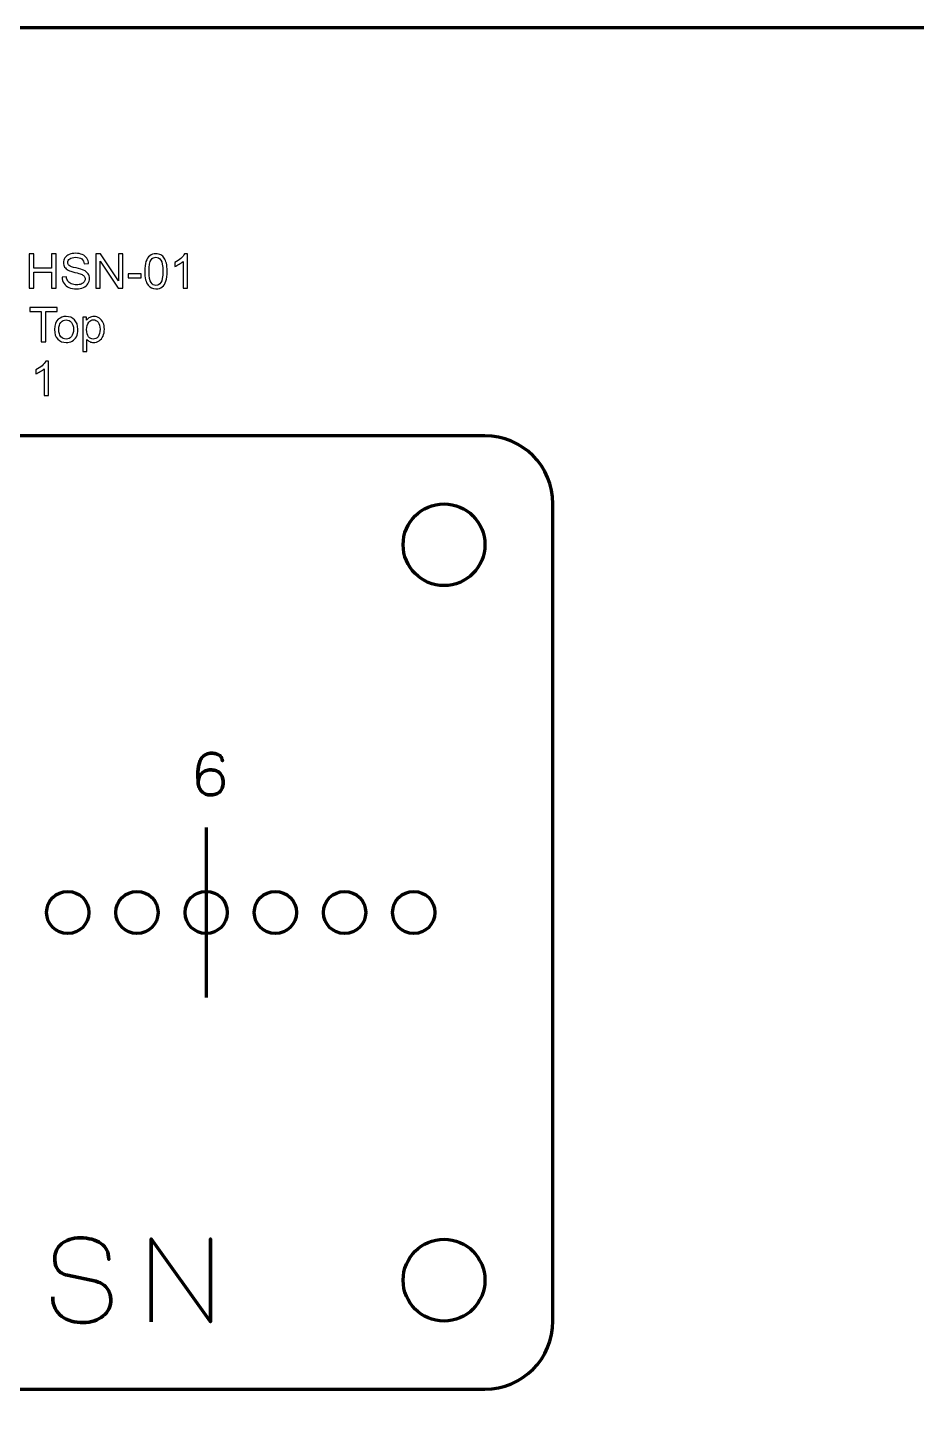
# Model space of a CAD drawing. Header units: centimetres. Extents: x -14.3 to 14.3, y -10 to 9.9.
# Drawn here: x -6.52 to 0, y -0.29 to 9.9 of the extents above; entities that cross this region are included whole.
import ezdxf

# ---------------------------------------------------------------- set-up
doc = ezdxf.new("R2010")
doc.units = ezdxf.units.CM
doc.header["$MEASUREMENT"] = 0
doc.layers.add('Layer 1', color=7, linetype='Continuous')

msp = doc.modelspace()

# ---------------------------------------------------------------- linework, layer by layer
at = {"layer": 'Layer 1', "color": 250, "lineweight": 70}
for centre, major_axis in [((-3.46667, 6.10415), (0, 0.3)), ((-6.2289, 3.40416), (0, 0.155)), ((-5.72091, 3.40416), (0, 0.155)), ((-5.21291, 3.40416), (0, 0.155)), ((-4.70491, 3.40416), (0, 0.155)), ((-4.19691, 3.40416), (0, 0.155)), ((-3.68891, 3.40416), (0, 0.155)), ((-3.46667, 0.70416), (0, 0.3))]:
    msp.add_ellipse(centre, major_axis=major_axis, ratio=1, dxfattribs=at)
for points in [[(-14.3, -9), (-14.3, -9), (-14.3, 8.9), (-14.3, 8.9), (-14.3, 8.9), (-14.3, 9.45219), (-13.85219, 9.9), (-13.3, 9.9), (-13.3, 9.9), (-13.3, 9.9), (13.3, 9.9), (13.3, 9.9), (13.3, 9.9), (13.85219, 9.9), (14.3, 9.45219), (14.3, 8.9), (14.3, 8.9), (14.3, 8.9), (14.3, -9), (14.3, -9), (14.3, -9), (14.3, -9.55219), (13.85219, -10), (13.3, -10), (13.3, -10), (13.3, -10), (-13.3, -10), (-13.3, -10), (-13.3, -10), (-13.85219, -10), (-14.3, -9.55219), (-14.3, -9)], [(-13.66664, 0.40417), (-13.66664, 0.40417), (-13.66664, 6.40416), (-13.66664, 6.40416), (-13.66664, 6.40416), (-13.66664, 6.68026), (-13.44274, 6.90416), (-13.16664, 6.90416), (-13.16664, 6.90416), (-13.16664, 6.90416), (-3.16666, 6.90416), (-3.16666, 6.90416), (-3.16666, 6.90416), (-2.89056, 6.90416), (-2.66666, 6.68026), (-2.66666, 6.40416), (-2.66666, 6.40416), (-2.66666, 6.40416), (-2.66666, 0.40417), (-2.66666, 0.40417), (-2.66666, 0.40417), (-2.66666, 0.12807), (-2.89056, -0.09583), (-3.16666, -0.09583), (-3.16666, -0.09583), (-3.16666, -0.09583), (-13.16664, -0.09583), (-13.16664, -0.09583), (-13.16664, -0.09583), (-13.44274, -0.09583), (-13.66664, 0.12807), (-13.66664, 0.40417)]]:
    msp.add_open_spline(points, degree=3, knots=[0, 0, 0, 0, 0.125, 0.125, 0.125, 0.125, 0.25, 0.25, 0.25, 0.25, 0.375, 0.375, 0.375, 0.375, 0.5, 0.5, 0.5, 0.5, 0.625, 0.625, 0.625, 0.625, 0.75, 0.75, 0.75, 0.75, 0.875, 0.875, 0.875, 0.875, 1, 1, 1, 1], dxfattribs=at)
at = {"layer": 'Layer 1', "color": 186}
for points, knots in [([(-6.51272, 7.98713), (-6.51272, 7.98713), (-6.51272, 8.23966), (-6.51272, 8.23966), (-6.51272, 8.23966), (-6.51272, 8.23966), (-6.47926, 8.23966), (-6.47926, 8.23966), (-6.47926, 8.23966), (-6.47926, 8.23966), (-6.47926, 8.13594), (-6.47926, 8.13594), (-6.47926, 8.13594), (-6.47926, 8.13594), (-6.34803, 8.13594), (-6.34803, 8.13594), (-6.34803, 8.13594), (-6.34803, 8.13594), (-6.34803, 8.23966), (-6.34803, 8.23966), (-6.34803, 8.23966), (-6.34803, 8.23966), (-6.31457, 8.23966), (-6.31457, 8.23966), (-6.31457, 8.23966), (-6.31457, 8.23966), (-6.31457, 7.98713), (-6.31457, 7.98713), (-6.31457, 7.98713), (-6.31457, 7.98713), (-6.34803, 7.98713), (-6.34803, 7.98713), (-6.34803, 7.98713), (-6.34803, 7.98713), (-6.34803, 8.10613), (-6.34803, 8.10613), (-6.34803, 8.10613), (-6.34803, 8.10613), (-6.47926, 8.10613), (-6.47926, 8.10613), (-6.47926, 8.10613), (-6.47926, 8.10613), (-6.47926, 7.98713), (-6.47926, 7.98713), (-6.47926, 7.98713), (-6.47926, 7.98713), (-6.51272, 7.98713), (-6.51272, 7.98713)], [0, 0, 0, 0, 0.08333333, 0.08333333, 0.08333333, 0.08333333, 0.16666667, 0.16666667, 0.16666667, 0.16666667, 0.25, 0.25, 0.25, 0.25, 0.33333333, 0.33333333, 0.33333333, 0.33333333, 0.41666667, 0.41666667, 0.41666667, 0.41666667, 0.5, 0.5, 0.5, 0.5, 0.58333333, 0.58333333, 0.58333333, 0.58333333, 0.66666667, 0.66666667, 0.66666667, 0.66666667, 0.75, 0.75, 0.75, 0.75, 0.83333333, 0.83333333, 0.83333333, 0.83333333, 0.91666667, 0.91666667, 0.91666667, 0.91666667, 1, 1, 1, 1]), ([(-6.27029, 8.06827), (-6.27029, 8.06827), (-6.23878, 8.07103), (-6.23878, 8.07103), (-6.23878, 8.07103), (-6.23731, 8.05839), (-6.23384, 8.04804), (-6.22837, 8.03993), (-6.22837, 8.03993), (-6.2229, 8.03182), (-6.21444, 8.02529), (-6.20297, 8.02029), (-6.20297, 8.02029), (-6.19151, 8.01529), (-6.17857, 8.01282), (-6.16423, 8.01282), (-6.16423, 8.01282), (-6.15147, 8.01282), (-6.14024, 8.01471), (-6.13048, 8.01847), (-6.13048, 8.01847), (-6.12072, 8.02229), (-6.11343, 8.02746), (-6.10866, 8.03405), (-6.10866, 8.03405), (-6.1039, 8.04069), (-6.10149, 8.04787), (-6.10149, 8.05569), (-6.10149, 8.05569), (-6.10149, 8.06362), (-6.10378, 8.0705), (-6.10843, 8.07644), (-6.10843, 8.07644), (-6.11301, 8.08238), (-6.1206, 8.08732), (-6.13112, 8.09132), (-6.13112, 8.09132), (-6.13794, 8.09396), (-6.15288, 8.09808), (-6.1761, 8.10366), (-6.1761, 8.10366), (-6.19927, 8.10925), (-6.21556, 8.11448), (-6.22485, 8.11942), (-6.22485, 8.11942), (-6.2369, 8.12571), (-6.24589, 8.13359), (-6.25183, 8.14294), (-6.25183, 8.14294), (-6.25771, 8.15229), (-6.26065, 8.16276), (-6.26065, 8.1744), (-6.26065, 8.1744), (-6.26065, 8.1871), (-6.25707, 8.19903), (-6.24983, 8.21009), (-6.24983, 8.21009), (-6.2426, 8.2212), (-6.23202, 8.22961), (-6.21814, 8.23537), (-6.21814, 8.23537), (-6.20421, 8.24107), (-6.1888, 8.24395), (-6.17181, 8.24395), (-6.17181, 8.24395), (-6.15305, 8.24395), (-6.13659, 8.24096), (-6.12224, 8.2349), (-6.12224, 8.2349), (-6.10796, 8.2289), (-6.09696, 8.22002), (-6.08926, 8.20832), (-6.08926, 8.20832), (-6.08162, 8.19662), (-6.07744, 8.18333), (-6.07685, 8.16852), (-6.07685, 8.16852), (-6.07685, 8.16852), (-6.1089, 8.16611), (-6.1089, 8.16611), (-6.1089, 8.16611), (-6.11066, 8.18204), (-6.11648, 8.19415), (-6.12642, 8.20227), (-6.12642, 8.20227), (-6.13636, 8.21044), (-6.151, 8.2145), (-6.1704, 8.2145), (-6.1704, 8.2145), (-6.19063, 8.2145), (-6.20532, 8.21079), (-6.21461, 8.20338), (-6.21461, 8.20338), (-6.22385, 8.19598), (-6.22849, 8.18704), (-6.22849, 8.17663), (-6.22849, 8.17663), (-6.22849, 8.16752), (-6.2252, 8.16005), (-6.21867, 8.15423), (-6.21867, 8.15423), (-6.2122, 8.14835), (-6.19545, 8.14235), (-6.16828, 8.13624), (-6.16828, 8.13624), (-6.14112, 8.13006), (-6.12248, 8.12471), (-6.11237, 8.12013), (-6.11237, 8.12013), (-6.09767, 8.11331), (-6.08679, 8.10472), (-6.07979, 8.09438), (-6.07979, 8.09438), (-6.0728, 8.08397), (-6.06933, 8.07197), (-6.06933, 8.05845), (-6.06933, 8.05845), (-6.06933, 8.04499), (-6.07315, 8.03234), (-6.08085, 8.02047), (-6.08085, 8.02047), (-6.08855, 8.00859), (-6.09961, 7.99936), (-6.11401, 7.99272), (-6.11401, 7.99272), (-6.12842, 7.98613), (-6.14465, 7.98284), (-6.16264, 7.98284), (-6.16264, 7.98284), (-6.18551, 7.98284), (-6.20468, 7.98613), (-6.22008, 7.99283), (-6.22008, 7.99283), (-6.23555, 7.99948), (-6.24766, 8.00947), (-6.25648, 8.02288), (-6.25648, 8.02288), (-6.26524, 8.03623), (-6.26988, 8.05139), (-6.27029, 8.06827)], [0, 0, 0, 0, 0.02857143, 0.02857143, 0.02857143, 0.02857143, 0.05714286, 0.05714286, 0.05714286, 0.05714286, 0.08571429, 0.08571429, 0.08571429, 0.08571429, 0.11428571, 0.11428571, 0.11428571, 0.11428571, 0.14285714, 0.14285714, 0.14285714, 0.14285714, 0.17142857, 0.17142857, 0.17142857, 0.17142857, 0.2, 0.2, 0.2, 0.2, 0.22857143, 0.22857143, 0.22857143, 0.22857143, 0.25714286, 0.25714286, 0.25714286, 0.25714286, 0.28571429, 0.28571429, 0.28571429, 0.28571429, 0.31428571, 0.31428571, 0.31428571, 0.31428571, 0.34285714, 0.34285714, 0.34285714, 0.34285714, 0.37142857, 0.37142857, 0.37142857, 0.37142857, 0.4, 0.4, 0.4, 0.4, 0.42857143, 0.42857143, 0.42857143, 0.42857143, 0.45714286, 0.45714286, 0.45714286, 0.45714286, 0.48571429, 0.48571429, 0.48571429, 0.48571429, 0.51428571, 0.51428571, 0.51428571, 0.51428571, 0.54285714, 0.54285714, 0.54285714, 0.54285714, 0.57142857, 0.57142857, 0.57142857, 0.57142857, 0.6, 0.6, 0.6, 0.6, 0.62857143, 0.62857143, 0.62857143, 0.62857143, 0.65714286, 0.65714286, 0.65714286, 0.65714286, 0.68571429, 0.68571429, 0.68571429, 0.68571429, 0.71428571, 0.71428571, 0.71428571, 0.71428571, 0.74285714, 0.74285714, 0.74285714, 0.74285714, 0.77142857, 0.77142857, 0.77142857, 0.77142857, 0.8, 0.8, 0.8, 0.8, 0.82857143, 0.82857143, 0.82857143, 0.82857143, 0.85714286, 0.85714286, 0.85714286, 0.85714286, 0.88571429, 0.88571429, 0.88571429, 0.88571429, 0.91428571, 0.91428571, 0.91428571, 0.91428571, 0.94285714, 0.94285714, 0.94285714, 0.94285714, 0.97142857, 0.97142857, 0.97142857, 0.97142857, 1, 1, 1, 1]), ([(-6.024, 7.98713), (-6.024, 7.98713), (-6.024, 8.23966), (-6.024, 8.23966), (-6.024, 8.23966), (-6.024, 8.23966), (-5.98972, 8.23966), (-5.98972, 8.23966), (-5.98972, 8.23966), (-5.98972, 8.23966), (-5.85708, 8.0414), (-5.85708, 8.0414), (-5.85708, 8.0414), (-5.85708, 8.0414), (-5.85708, 8.23966), (-5.85708, 8.23966), (-5.85708, 8.23966), (-5.85708, 8.23966), (-5.82503, 8.23966), (-5.82503, 8.23966), (-5.82503, 8.23966), (-5.82503, 8.23966), (-5.82503, 7.98713), (-5.82503, 7.98713), (-5.82503, 7.98713), (-5.82503, 7.98713), (-5.85931, 7.98713), (-5.85931, 7.98713), (-5.85931, 7.98713), (-5.85931, 7.98713), (-5.99196, 8.18557), (-5.99196, 8.18557), (-5.99196, 8.18557), (-5.99196, 8.18557), (-5.99196, 7.98713), (-5.99196, 7.98713), (-5.99196, 7.98713), (-5.99196, 7.98713), (-6.024, 7.98713), (-6.024, 7.98713)], [0, 0, 0, 0, 0.1, 0.1, 0.1, 0.1, 0.2, 0.2, 0.2, 0.2, 0.3, 0.3, 0.3, 0.3, 0.4, 0.4, 0.4, 0.4, 0.5, 0.5, 0.5, 0.5, 0.6, 0.6, 0.6, 0.6, 0.7, 0.7, 0.7, 0.7, 0.8, 0.8, 0.8, 0.8, 0.9, 0.9, 0.9, 0.9, 1, 1, 1, 1]), ([(-5.66398, 8.11166), (-5.66398, 8.14153), (-5.66092, 8.16558), (-5.65475, 8.18375), (-5.65475, 8.18375), (-5.64863, 8.20197), (-5.63946, 8.21603), (-5.62735, 8.2259), (-5.62735, 8.2259), (-5.61524, 8.23578), (-5.60001, 8.24072), (-5.58166, 8.24072), (-5.58166, 8.24072), (-5.56808, 8.24072), (-5.55621, 8.23796), (-5.54597, 8.23249), (-5.54597, 8.23249), (-5.53574, 8.22708), (-5.52734, 8.2192), (-5.52063, 8.20891), (-5.52063, 8.20891), (-5.51399, 8.19862), (-5.50876, 8.1861), (-5.50499, 8.17134), (-5.50499, 8.17134), (-5.50117, 8.15658), (-5.49929, 8.13671), (-5.49929, 8.11166), (-5.49929, 8.11166), (-5.49929, 8.08203), (-5.50235, 8.05816), (-5.5084, 8.03993), (-5.5084, 8.03993), (-5.51452, 8.0217), (-5.52363, 8.00765), (-5.53574, 7.99771), (-5.53574, 7.99771), (-5.54786, 7.98778), (-5.56314, 7.98284), (-5.58166, 7.98284), (-5.58166, 7.98284), (-5.60601, 7.98284), (-5.62512, 7.99154), (-5.63899, 8.009), (-5.63899, 8.009), (-5.65563, 8.02999), (-5.66398, 8.06427), (-5.66398, 8.11166)], [0, 0, 0, 0, 0.08333333, 0.08333333, 0.08333333, 0.08333333, 0.16666667, 0.16666667, 0.16666667, 0.16666667, 0.25, 0.25, 0.25, 0.25, 0.33333333, 0.33333333, 0.33333333, 0.33333333, 0.41666667, 0.41666667, 0.41666667, 0.41666667, 0.5, 0.5, 0.5, 0.5, 0.58333333, 0.58333333, 0.58333333, 0.58333333, 0.66666667, 0.66666667, 0.66666667, 0.66666667, 0.75, 0.75, 0.75, 0.75, 0.83333333, 0.83333333, 0.83333333, 0.83333333, 0.91666667, 0.91666667, 0.91666667, 0.91666667, 1, 1, 1, 1]), ([(-5.63211, 8.11166), (-5.63211, 8.07021), (-5.62723, 8.04263), (-5.61753, 8.02888), (-5.61753, 8.02888), (-5.60783, 8.01518), (-5.59589, 8.0083), (-5.58166, 8.0083), (-5.58166, 8.0083), (-5.56738, 8.0083), (-5.55544, 8.01523), (-5.54574, 8.02899), (-5.54574, 8.02899), (-5.53604, 8.04275), (-5.53116, 8.07033), (-5.53116, 8.11166), (-5.53116, 8.11166), (-5.53116, 8.15323), (-5.53604, 8.18087), (-5.54574, 8.19451), (-5.54574, 8.19451), (-5.55544, 8.20821), (-5.56749, 8.21503), (-5.58196, 8.21503), (-5.58196, 8.21503), (-5.59625, 8.21503), (-5.60759, 8.20897), (-5.61612, 8.19692), (-5.61612, 8.19692), (-5.62676, 8.18157), (-5.63211, 8.15311), (-5.63211, 8.11166)], [0, 0, 0, 0, 0.125, 0.125, 0.125, 0.125, 0.25, 0.25, 0.25, 0.25, 0.375, 0.375, 0.375, 0.375, 0.5, 0.5, 0.5, 0.5, 0.625, 0.625, 0.625, 0.625, 0.75, 0.75, 0.75, 0.75, 0.875, 0.875, 0.875, 0.875, 1, 1, 1, 1]), ([(-5.35101, 7.98713), (-5.35101, 7.98713), (-5.382, 7.98713), (-5.382, 7.98713), (-5.382, 7.98713), (-5.382, 7.98713), (-5.382, 8.18469), (-5.382, 8.18469), (-5.382, 8.18469), (-5.38946, 8.17757), (-5.39922, 8.17046), (-5.41133, 8.16334), (-5.41133, 8.16334), (-5.42351, 8.15623), (-5.43438, 8.15088), (-5.44403, 8.14735), (-5.44403, 8.14735), (-5.44403, 8.14735), (-5.44403, 8.17728), (-5.44403, 8.17728), (-5.44403, 8.17728), (-5.42668, 8.18545), (-5.41151, 8.19533), (-5.39852, 8.20691), (-5.39852, 8.20691), (-5.38558, 8.21855), (-5.37635, 8.22978), (-5.37094, 8.24072), (-5.37094, 8.24072), (-5.37094, 8.24072), (-5.35101, 8.24072), (-5.35101, 8.24072), (-5.35101, 8.24072), (-5.35101, 8.24072), (-5.35101, 7.98713), (-5.35101, 7.98713)], [0, 0, 0, 0, 0.11111111, 0.11111111, 0.11111111, 0.11111111, 0.22222222, 0.22222222, 0.22222222, 0.22222222, 0.33333333, 0.33333333, 0.33333333, 0.33333333, 0.44444444, 0.44444444, 0.44444444, 0.44444444, 0.55555556, 0.55555556, 0.55555556, 0.55555556, 0.66666667, 0.66666667, 0.66666667, 0.66666667, 0.77777778, 0.77777778, 0.77777778, 0.77777778, 0.88888889, 0.88888889, 0.88888889, 0.88888889, 1, 1, 1, 1]), ([(-5.78493, 8.06292), (-5.78493, 8.06292), (-5.78493, 8.09408), (-5.78493, 8.09408), (-5.78493, 8.09408), (-5.78493, 8.09408), (-5.68962, 8.09408), (-5.68962, 8.09408), (-5.68962, 8.09408), (-5.68962, 8.09408), (-5.68962, 8.06292), (-5.68962, 8.06292), (-5.68962, 8.06292), (-5.68962, 8.06292), (-5.78493, 8.06292), (-5.78493, 8.06292)], [0, 0, 0, 0, 0.25, 0.25, 0.25, 0.25, 0.5, 0.5, 0.5, 0.5, 0.75, 0.75, 0.75, 0.75, 1, 1, 1, 1]), ([(-6.42316, 7.59302), (-6.42316, 7.59302), (-6.42316, 7.81574), (-6.42316, 7.81574), (-6.42316, 7.81574), (-6.42316, 7.81574), (-6.50636, 7.81574), (-6.50636, 7.81574), (-6.50636, 7.81574), (-6.50636, 7.81574), (-6.50636, 7.84555), (-6.50636, 7.84555), (-6.50636, 7.84555), (-6.50636, 7.84555), (-6.30622, 7.84555), (-6.30622, 7.84555), (-6.30622, 7.84555), (-6.30622, 7.84555), (-6.30622, 7.81574), (-6.30622, 7.81574), (-6.30622, 7.81574), (-6.30622, 7.81574), (-6.38977, 7.81574), (-6.38977, 7.81574), (-6.38977, 7.81574), (-6.38977, 7.81574), (-6.38977, 7.59302), (-6.38977, 7.59302), (-6.38977, 7.59302), (-6.38977, 7.59302), (-6.42316, 7.59302), (-6.42316, 7.59302)], [0, 0, 0, 0, 0.125, 0.125, 0.125, 0.125, 0.25, 0.25, 0.25, 0.25, 0.375, 0.375, 0.375, 0.375, 0.5, 0.5, 0.5, 0.5, 0.625, 0.625, 0.625, 0.625, 0.75, 0.75, 0.75, 0.75, 0.875, 0.875, 0.875, 0.875, 1, 1, 1, 1]), ([(-6.32656, 7.68451), (-6.32656, 7.71837), (-6.31715, 7.74348), (-6.29828, 7.75977), (-6.29828, 7.75977), (-6.28258, 7.77329), (-6.26341, 7.78011), (-6.24078, 7.78011), (-6.24078, 7.78011), (-6.21561, 7.78011), (-6.19503, 7.77188), (-6.1791, 7.75536), (-6.1791, 7.75536), (-6.1631, 7.73889), (-6.15517, 7.71614), (-6.15517, 7.68709), (-6.15517, 7.68709), (-6.15517, 7.66352), (-6.15869, 7.645), (-6.16575, 7.63153), (-6.16575, 7.63153), (-6.17281, 7.61801), (-6.1831, 7.60754), (-6.19656, 7.60008), (-6.19656, 7.60008), (-6.21008, 7.59261), (-6.22478, 7.5889), (-6.24078, 7.5889), (-6.24078, 7.5889), (-6.26635, 7.5889), (-6.28705, 7.59708), (-6.30286, 7.61354), (-6.30286, 7.61354), (-6.31868, 7.62994), (-6.32656, 7.65358), (-6.32656, 7.68451)], [0, 0, 0, 0, 0.11111111, 0.11111111, 0.11111111, 0.11111111, 0.22222222, 0.22222222, 0.22222222, 0.22222222, 0.33333333, 0.33333333, 0.33333333, 0.33333333, 0.44444444, 0.44444444, 0.44444444, 0.44444444, 0.55555556, 0.55555556, 0.55555556, 0.55555556, 0.66666667, 0.66666667, 0.66666667, 0.66666667, 0.77777778, 0.77777778, 0.77777778, 0.77777778, 0.88888889, 0.88888889, 0.88888889, 0.88888889, 1, 1, 1, 1]), ([(-6.29469, 7.68451), (-6.29469, 7.66105), (-6.28958, 7.64353), (-6.27935, 7.63188), (-6.27935, 7.63188), (-6.26912, 7.62018), (-6.25624, 7.61436), (-6.24078, 7.61436), (-6.24078, 7.61436), (-6.22537, 7.61436), (-6.21255, 7.62024), (-6.20232, 7.63194), (-6.20232, 7.63194), (-6.19215, 7.64364), (-6.18703, 7.66152), (-6.18703, 7.68551), (-6.18703, 7.68551), (-6.18703, 7.70814), (-6.19215, 7.72531), (-6.20244, 7.73695), (-6.20244, 7.73695), (-6.21273, 7.7486), (-6.22549, 7.75442), (-6.24078, 7.75442), (-6.24078, 7.75442), (-6.25624, 7.75442), (-6.26912, 7.7486), (-6.27935, 7.73701), (-6.27935, 7.73701), (-6.28958, 7.72543), (-6.29469, 7.70791), (-6.29469, 7.68451)], [0, 0, 0, 0, 0.125, 0.125, 0.125, 0.125, 0.25, 0.25, 0.25, 0.25, 0.375, 0.375, 0.375, 0.375, 0.5, 0.5, 0.5, 0.5, 0.625, 0.625, 0.625, 0.625, 0.75, 0.75, 0.75, 0.75, 0.875, 0.875, 0.875, 0.875, 1, 1, 1, 1]), ([(-6.11878, 7.52293), (-6.11878, 7.52293), (-6.11878, 7.77594), (-6.11878, 7.77594), (-6.11878, 7.77594), (-6.11878, 7.77594), (-6.09055, 7.77594), (-6.09055, 7.77594), (-6.09055, 7.77594), (-6.09055, 7.77594), (-6.09055, 7.75218), (-6.09055, 7.75218), (-6.09055, 7.75218), (-6.08391, 7.76147), (-6.07638, 7.76847), (-6.06798, 7.77311), (-6.06798, 7.77311), (-6.05963, 7.77776), (-6.04946, 7.78011), (-6.03752, 7.78011), (-6.03752, 7.78011), (-6.02188, 7.78011), (-6.00812, 7.77605), (-5.99619, 7.76806), (-5.99619, 7.76806), (-5.98419, 7.76), (-5.9752, 7.74865), (-5.96914, 7.73401), (-5.96914, 7.73401), (-5.96302, 7.71937), (-5.95997, 7.70332), (-5.95997, 7.68586), (-5.95997, 7.68586), (-5.95997, 7.66716), (-5.96332, 7.65029), (-5.97008, 7.63529), (-5.97008, 7.63529), (-5.97678, 7.6203), (-5.98654, 7.60884), (-5.99936, 7.60084), (-5.99936, 7.60084), (-6.01218, 7.5929), (-6.02564, 7.5889), (-6.03975, 7.5889), (-6.03975, 7.5889), (-6.0501, 7.5889), (-6.05933, 7.59108), (-6.06756, 7.59543), (-6.06756, 7.59543), (-6.0758, 7.59978), (-6.0825, 7.60531), (-6.08779, 7.61195), (-6.08779, 7.61195), (-6.08779, 7.61195), (-6.08779, 7.52293), (-6.08779, 7.52293), (-6.08779, 7.52293), (-6.08779, 7.52293), (-6.11878, 7.52293), (-6.11878, 7.52293)], [0, 0, 0, 0, 0.06666667, 0.06666667, 0.06666667, 0.06666667, 0.13333333, 0.13333333, 0.13333333, 0.13333333, 0.2, 0.2, 0.2, 0.2, 0.26666667, 0.26666667, 0.26666667, 0.26666667, 0.33333333, 0.33333333, 0.33333333, 0.33333333, 0.4, 0.4, 0.4, 0.4, 0.46666667, 0.46666667, 0.46666667, 0.46666667, 0.53333333, 0.53333333, 0.53333333, 0.53333333, 0.6, 0.6, 0.6, 0.6, 0.66666667, 0.66666667, 0.66666667, 0.66666667, 0.73333333, 0.73333333, 0.73333333, 0.73333333, 0.8, 0.8, 0.8, 0.8, 0.86666667, 0.86666667, 0.86666667, 0.86666667, 0.93333333, 0.93333333, 0.93333333, 0.93333333, 1, 1, 1, 1]), ([(-6.09073, 7.68345), (-6.09073, 7.65993), (-6.08597, 7.64253), (-6.07644, 7.63124), (-6.07644, 7.63124), (-6.06692, 7.62001), (-6.05533, 7.61436), (-6.04181, 7.61436), (-6.04181, 7.61436), (-6.02805, 7.61436), (-6.01624, 7.62018), (-6.00642, 7.63188), (-6.00642, 7.63188), (-5.9966, 7.64353), (-5.99166, 7.66158), (-5.99166, 7.68604), (-5.99166, 7.68604), (-5.99166, 7.70938), (-5.99648, 7.72678), (-6.00606, 7.73842), (-6.00606, 7.73842), (-6.01565, 7.75001), (-6.02711, 7.75583), (-6.0404, 7.75583), (-6.0404, 7.75583), (-6.05363, 7.75583), (-6.06533, 7.74965), (-6.0755, 7.73731), (-6.0755, 7.73731), (-6.08567, 7.72496), (-6.09073, 7.70697), (-6.09073, 7.68345)], [0, 0, 0, 0, 0.125, 0.125, 0.125, 0.125, 0.25, 0.25, 0.25, 0.25, 0.375, 0.375, 0.375, 0.375, 0.5, 0.5, 0.5, 0.5, 0.625, 0.625, 0.625, 0.625, 0.75, 0.75, 0.75, 0.75, 0.875, 0.875, 0.875, 0.875, 1, 1, 1, 1]), ([(-6.37025, 7.19891), (-6.37025, 7.19891), (-6.40124, 7.19891), (-6.40124, 7.19891), (-6.40124, 7.19891), (-6.40124, 7.19891), (-6.40124, 7.39647), (-6.40124, 7.39647), (-6.40124, 7.39647), (-6.4087, 7.38935), (-6.41846, 7.38224), (-6.43057, 7.37512), (-6.43057, 7.37512), (-6.44275, 7.36801), (-6.45362, 7.36266), (-6.46327, 7.35913), (-6.46327, 7.35913), (-6.46327, 7.35913), (-6.46327, 7.38906), (-6.46327, 7.38906), (-6.46327, 7.38906), (-6.44592, 7.39723), (-6.43075, 7.40711), (-6.41776, 7.41869), (-6.41776, 7.41869), (-6.40482, 7.43033), (-6.39559, 7.44156), (-6.39018, 7.4525), (-6.39018, 7.4525), (-6.39018, 7.4525), (-6.37025, 7.4525), (-6.37025, 7.4525), (-6.37025, 7.4525), (-6.37025, 7.4525), (-6.37025, 7.19891), (-6.37025, 7.19891)], [0, 0, 0, 0, 0.11111111, 0.11111111, 0.11111111, 0.11111111, 0.22222222, 0.22222222, 0.22222222, 0.22222222, 0.33333333, 0.33333333, 0.33333333, 0.33333333, 0.44444444, 0.44444444, 0.44444444, 0.44444444, 0.55555556, 0.55555556, 0.55555556, 0.55555556, 0.66666667, 0.66666667, 0.66666667, 0.66666667, 0.77777778, 0.77777778, 0.77777778, 0.77777778, 0.88888889, 0.88888889, 0.88888889, 0.88888889, 1, 1, 1, 1])]:
    msp.add_open_spline(points, degree=3, knots=knots, dxfattribs=at)
at = {"layer": 'Layer 1', "color": 30, "lineweight": 70}
for points, knots in [([(-5.27152, 4.359), (-5.27145, 4.37283), (-5.26919, 4.38531), (-5.26467, 4.3966), (-5.26467, 4.3966), (-5.26023, 4.40782), (-5.25395, 4.41749), (-5.24584, 4.4256), (-5.24584, 4.4256), (-5.23779, 4.43364), (-5.22827, 4.43985), (-5.2174, 4.44422), (-5.2174, 4.44422), (-5.20654, 4.4486), (-5.19462, 4.45079), (-5.18178, 4.45086), (-5.18178, 4.45086), (-5.16886, 4.45093), (-5.1568, 4.4493), (-5.14558, 4.44606), (-5.14558, 4.44606), (-5.13436, 4.44288), (-5.12456, 4.43766), (-5.11602, 4.43047), (-5.11602, 4.43047), (-5.10748, 4.42334), (-5.10078, 4.41389), (-5.09598, 4.40211), (-5.09598, 4.40211), (-5.09119, 4.39032), (-5.08872, 4.376), (-5.08865, 4.359), (-5.08865, 4.359), (-5.08872, 4.342), (-5.09119, 4.32767), (-5.09598, 4.31589), (-5.09598, 4.31589), (-5.10078, 4.30411), (-5.10748, 4.29466), (-5.11602, 4.28753), (-5.11602, 4.28753), (-5.12456, 4.28033), (-5.13436, 4.27511), (-5.14558, 4.27194), (-5.14558, 4.27194), (-5.1568, 4.26869), (-5.16886, 4.26707), (-5.18178, 4.26714), (-5.18178, 4.26714), (-5.19462, 4.26721), (-5.2064, 4.2694), (-5.21719, 4.27377), (-5.21719, 4.27377), (-5.22792, 4.27815), (-5.23723, 4.28435), (-5.2452, 4.29247), (-5.2452, 4.29247), (-5.25317, 4.30051), (-5.25945, 4.31018), (-5.26397, 4.32146), (-5.26397, 4.32146), (-5.26855, 4.33268), (-5.27102, 4.34517), (-5.27152, 4.359), (-5.27152, 4.359), (-5.2718, 4.36598), (-5.27215, 4.37431), (-5.27265, 4.38397), (-5.27265, 4.38397), (-5.27314, 4.39371), (-5.27342, 4.40429), (-5.27349, 4.41565), (-5.27349, 4.41565), (-5.27356, 4.42708), (-5.27321, 4.43886), (-5.27229, 4.45093), (-5.27229, 4.45093), (-5.27145, 4.46306), (-5.26975, 4.47499), (-5.26728, 4.48677), (-5.26728, 4.48677), (-5.26481, 4.49848), (-5.26129, 4.50956), (-5.25663, 4.51993), (-5.25663, 4.51993), (-5.25197, 4.5303), (-5.24598, 4.53947), (-5.23857, 4.54744), (-5.23857, 4.54744), (-5.23109, 4.55541), (-5.22199, 4.56169), (-5.2112, 4.56628), (-5.2112, 4.56628), (-5.2004, 4.57079), (-5.18763, 4.57312), (-5.17289, 4.57319), (-5.17289, 4.57319), (-5.16005, 4.57312), (-5.14918, 4.57185), (-5.14015, 4.56938), (-5.14015, 4.56938), (-5.13112, 4.56691), (-5.12371, 4.5636), (-5.11778, 4.55951), (-5.11778, 4.55951), (-5.11193, 4.55534), (-5.10727, 4.55083), (-5.10389, 4.54582), (-5.10389, 4.54582), (-5.1005, 4.54088), (-5.09796, 4.53587), (-5.09641, 4.53086), (-5.09641, 4.53086), (-5.09479, 4.52585), (-5.09373, 4.5212), (-5.0933, 4.51689), (-5.0933, 4.51689), (-5.09373, 4.5212), (-5.09479, 4.52585), (-5.09641, 4.53086), (-5.09641, 4.53086), (-5.09796, 4.53587), (-5.1005, 4.54088), (-5.10389, 4.54582), (-5.10389, 4.54582), (-5.10727, 4.55083), (-5.11193, 4.55534), (-5.11778, 4.55951), (-5.11778, 4.55951), (-5.12371, 4.5636), (-5.13112, 4.56691), (-5.14015, 4.56938), (-5.14015, 4.56938), (-5.14918, 4.57185), (-5.16005, 4.57312), (-5.17289, 4.57319), (-5.17289, 4.57319), (-5.18763, 4.57312), (-5.2004, 4.57079), (-5.2112, 4.56628), (-5.2112, 4.56628), (-5.22199, 4.56169), (-5.23109, 4.55541), (-5.23857, 4.54744), (-5.23857, 4.54744), (-5.24598, 4.53947), (-5.25197, 4.5303), (-5.25663, 4.51993), (-5.25663, 4.51993), (-5.26129, 4.50956), (-5.26481, 4.49848), (-5.26728, 4.48677), (-5.26728, 4.48677), (-5.26975, 4.47499), (-5.27145, 4.46306), (-5.27229, 4.45093), (-5.27229, 4.45093), (-5.27321, 4.43886), (-5.27356, 4.42708), (-5.27349, 4.41565), (-5.27349, 4.41565), (-5.27342, 4.40429), (-5.27314, 4.39371), (-5.27265, 4.38397), (-5.27265, 4.38397), (-5.27215, 4.37431), (-5.2718, 4.36598), (-5.27152, 4.359), (-5.27152, 4.359), (-5.27102, 4.34517), (-5.26855, 4.33268), (-5.26397, 4.32146), (-5.26397, 4.32146), (-5.25945, 4.31018), (-5.25317, 4.30051), (-5.2452, 4.29247), (-5.2452, 4.29247), (-5.23723, 4.28435), (-5.22792, 4.27815), (-5.21719, 4.27377), (-5.21719, 4.27377), (-5.2064, 4.2694), (-5.19462, 4.26721), (-5.18178, 4.26714), (-5.18178, 4.26714), (-5.16886, 4.26707), (-5.1568, 4.26869), (-5.14558, 4.27194), (-5.14558, 4.27194), (-5.13436, 4.27511), (-5.12456, 4.28033), (-5.11602, 4.28753), (-5.11602, 4.28753), (-5.10748, 4.29466), (-5.10078, 4.30411), (-5.09598, 4.31589), (-5.09598, 4.31589), (-5.09119, 4.32767), (-5.08872, 4.342), (-5.08865, 4.359), (-5.08865, 4.359), (-5.08872, 4.376), (-5.09119, 4.39032), (-5.09598, 4.40211), (-5.09598, 4.40211), (-5.10078, 4.41389), (-5.10748, 4.42334), (-5.11602, 4.43047), (-5.11602, 4.43047), (-5.12456, 4.43766), (-5.13436, 4.44288), (-5.14558, 4.44606), (-5.14558, 4.44606), (-5.1568, 4.4493), (-5.16886, 4.45093), (-5.18178, 4.45086), (-5.18178, 4.45086), (-5.19462, 4.45079), (-5.20654, 4.4486), (-5.2174, 4.44422), (-5.2174, 4.44422), (-5.22827, 4.43985), (-5.23779, 4.43364), (-5.24584, 4.4256), (-5.24584, 4.4256), (-5.25395, 4.41749), (-5.26023, 4.40782), (-5.26467, 4.3966), (-5.26467, 4.3966), (-5.26919, 4.38531), (-5.27145, 4.37283), (-5.27152, 4.359)], [0, 0, 0, 0, 0.01724138, 0.01724138, 0.01724138, 0.01724138, 0.03448276, 0.03448276, 0.03448276, 0.03448276, 0.05172414, 0.05172414, 0.05172414, 0.05172414, 0.06896552, 0.06896552, 0.06896552, 0.06896552, 0.0862069, 0.0862069, 0.0862069, 0.0862069, 0.10344828, 0.10344828, 0.10344828, 0.10344828, 0.12068966, 0.12068966, 0.12068966, 0.12068966, 0.13793103, 0.13793103, 0.13793103, 0.13793103, 0.15517241, 0.15517241, 0.15517241, 0.15517241, 0.17241379, 0.17241379, 0.17241379, 0.17241379, 0.18965517, 0.18965517, 0.18965517, 0.18965517, 0.20689655, 0.20689655, 0.20689655, 0.20689655, 0.22413793, 0.22413793, 0.22413793, 0.22413793, 0.24137931, 0.24137931, 0.24137931, 0.24137931, 0.25862069, 0.25862069, 0.25862069, 0.25862069, 0.27586207, 0.27586207, 0.27586207, 0.27586207, 0.29310345, 0.29310345, 0.29310345, 0.29310345, 0.31034483, 0.31034483, 0.31034483, 0.31034483, 0.32758621, 0.32758621, 0.32758621, 0.32758621, 0.34482759, 0.34482759, 0.34482759, 0.34482759, 0.36206897, 0.36206897, 0.36206897, 0.36206897, 0.37931034, 0.37931034, 0.37931034, 0.37931034, 0.39655172, 0.39655172, 0.39655172, 0.39655172, 0.4137931, 0.4137931, 0.4137931, 0.4137931, 0.43103448, 0.43103448, 0.43103448, 0.43103448, 0.44827586, 0.44827586, 0.44827586, 0.44827586, 0.46551724, 0.46551724, 0.46551724, 0.46551724, 0.48275862, 0.48275862, 0.48275862, 0.48275862, 0.5, 0.5, 0.5, 0.5, 0.51724138, 0.51724138, 0.51724138, 0.51724138, 0.53448276, 0.53448276, 0.53448276, 0.53448276, 0.55172414, 0.55172414, 0.55172414, 0.55172414, 0.56896552, 0.56896552, 0.56896552, 0.56896552, 0.5862069, 0.5862069, 0.5862069, 0.5862069, 0.60344828, 0.60344828, 0.60344828, 0.60344828, 0.62068966, 0.62068966, 0.62068966, 0.62068966, 0.63793103, 0.63793103, 0.63793103, 0.63793103, 0.65517241, 0.65517241, 0.65517241, 0.65517241, 0.67241379, 0.67241379, 0.67241379, 0.67241379, 0.68965517, 0.68965517, 0.68965517, 0.68965517, 0.70689655, 0.70689655, 0.70689655, 0.70689655, 0.72413793, 0.72413793, 0.72413793, 0.72413793, 0.74137931, 0.74137931, 0.74137931, 0.74137931, 0.75862069, 0.75862069, 0.75862069, 0.75862069, 0.77586207, 0.77586207, 0.77586207, 0.77586207, 0.79310345, 0.79310345, 0.79310345, 0.79310345, 0.81034483, 0.81034483, 0.81034483, 0.81034483, 0.82758621, 0.82758621, 0.82758621, 0.82758621, 0.84482759, 0.84482759, 0.84482759, 0.84482759, 0.86206897, 0.86206897, 0.86206897, 0.86206897, 0.87931034, 0.87931034, 0.87931034, 0.87931034, 0.89655172, 0.89655172, 0.89655172, 0.89655172, 0.9137931, 0.9137931, 0.9137931, 0.9137931, 0.93103448, 0.93103448, 0.93103448, 0.93103448, 0.94827586, 0.94827586, 0.94827586, 0.94827586, 0.96551724, 0.96551724, 0.96551724, 0.96551724, 0.98275862, 0.98275862, 0.98275862, 0.98275862, 1, 1, 1, 1]), ([(-6.33975, 0.58307), (-6.33947, 0.54935), (-6.33354, 0.52042), (-6.32169, 0.49629), (-6.32169, 0.49629), (-6.30998, 0.4723), (-6.29361, 0.45269), (-6.27301, 0.43745), (-6.27301, 0.43745), (-6.25226, 0.42235), (-6.22841, 0.4112), (-6.20146, 0.404), (-6.20146, 0.404), (-6.17465, 0.39695), (-6.14587, 0.39342), (-6.11539, 0.39342), (-6.11539, 0.39342), (-6.08462, 0.39356), (-6.05697, 0.39808), (-6.03227, 0.40668), (-6.03227, 0.40668), (-6.00772, 0.41529), (-5.98669, 0.42686), (-5.96905, 0.4414), (-5.96905, 0.4414), (-5.95156, 0.45593), (-5.93801, 0.47216), (-5.92842, 0.49022), (-5.92842, 0.49022), (-5.91882, 0.50828), (-5.91374, 0.52677), (-5.91303, 0.54582), (-5.91303, 0.54582), (-5.91219, 0.5708), (-5.91586, 0.59366), (-5.9239, 0.61426), (-5.9239, 0.61426), (-5.93194, 0.63486), (-5.94436, 0.65207), (-5.96115, 0.66619), (-5.96115, 0.66619), (-5.9778, 0.6803), (-5.99883, 0.69017), (-6.02395, 0.69568), (-6.02395, 0.69568), (-6.02395, 0.69568), (-6.23138, 0.74055), (-6.23138, 0.74055), (-6.23138, 0.74055), (-6.25085, 0.74464), (-6.26764, 0.75156), (-6.28147, 0.76115), (-6.28147, 0.76115), (-6.2953, 0.77089), (-6.30603, 0.78429), (-6.31336, 0.80151), (-6.31336, 0.80151), (-6.3207, 0.81858), (-6.32451, 0.84032), (-6.32451, 0.8667), (-6.32451, 0.8667), (-6.32451, 0.88674), (-6.32042, 0.90565), (-6.31209, 0.92343), (-6.31209, 0.92343), (-6.30391, 0.94121), (-6.29177, 0.95687), (-6.27583, 0.9707), (-6.27583, 0.9707), (-6.25988, 0.98439), (-6.24013, 0.99511), (-6.2167, 1.00287), (-6.2167, 1.00287), (-6.19314, 1.01078), (-6.16619, 1.01473), (-6.13571, 1.01487), (-6.13571, 1.01487), (-6.10508, 1.01487), (-6.077, 1.01134), (-6.05132, 1.00429), (-6.05132, 1.00429), (-6.02578, 0.99723), (-6.00363, 0.98707), (-5.985, 0.97352), (-5.985, 0.97352), (-5.96637, 0.95998), (-5.95198, 0.94333), (-5.9421, 0.92385), (-5.9421, 0.92385), (-5.93223, 0.90424), (-5.92757, 0.8818), (-5.92827, 0.85654), (-5.92827, 0.85654), (-5.92757, 0.8818), (-5.93223, 0.90424), (-5.9421, 0.92385), (-5.9421, 0.92385), (-5.95198, 0.94333), (-5.96637, 0.95998), (-5.985, 0.97352), (-5.985, 0.97352), (-6.00363, 0.98707), (-6.02578, 0.99723), (-6.05132, 1.00429), (-6.05132, 1.00429), (-6.077, 1.01134), (-6.10508, 1.01487), (-6.13571, 1.01487), (-6.13571, 1.01487), (-6.16619, 1.01473), (-6.19314, 1.01078), (-6.2167, 1.00287), (-6.2167, 1.00287), (-6.24013, 0.99511), (-6.25988, 0.98439), (-6.27583, 0.9707), (-6.27583, 0.9707), (-6.29177, 0.95687), (-6.30391, 0.94121), (-6.31209, 0.92343), (-6.31209, 0.92343), (-6.32042, 0.90565), (-6.32451, 0.88674), (-6.32451, 0.8667), (-6.32451, 0.8667), (-6.32451, 0.84032), (-6.32084, 0.81858), (-6.31379, 0.80165), (-6.31379, 0.80165), (-6.30659, 0.78458), (-6.29601, 0.77131), (-6.28218, 0.76158), (-6.28218, 0.76158), (-6.26835, 0.75198), (-6.25142, 0.74493), (-6.23138, 0.74055), (-6.23138, 0.74055), (-6.23138, 0.74055), (-6.02395, 0.69568), (-6.02395, 0.69568), (-6.02395, 0.69568), (-5.99826, 0.69017), (-5.9771, 0.6803), (-5.96045, 0.66619), (-5.96045, 0.66619), (-5.94365, 0.65207), (-5.93138, 0.63486), (-5.92348, 0.61426), (-5.92348, 0.61426), (-5.91572, 0.59366), (-5.91219, 0.5708), (-5.91303, 0.54582), (-5.91303, 0.54582), (-5.91374, 0.52677), (-5.91882, 0.50828), (-5.92842, 0.49022), (-5.92842, 0.49022), (-5.93801, 0.47216), (-5.95156, 0.45593), (-5.96905, 0.4414), (-5.96905, 0.4414), (-5.98669, 0.42686), (-6.00772, 0.41529), (-6.03227, 0.40668), (-6.03227, 0.40668), (-6.05697, 0.39808), (-6.08462, 0.39356), (-6.11539, 0.39342), (-6.11539, 0.39342), (-6.14587, 0.39342), (-6.17465, 0.39695), (-6.20146, 0.404), (-6.20146, 0.404), (-6.22841, 0.4112), (-6.25226, 0.42235), (-6.27301, 0.43745), (-6.27301, 0.43745), (-6.29361, 0.45269), (-6.30998, 0.4723), (-6.32169, 0.49629), (-6.32169, 0.49629), (-6.33354, 0.52042), (-6.33947, 0.54935), (-6.33975, 0.58307)], [0, 0, 0, 0, 0.02173913, 0.02173913, 0.02173913, 0.02173913, 0.04347826, 0.04347826, 0.04347826, 0.04347826, 0.06521739, 0.06521739, 0.06521739, 0.06521739, 0.08695652, 0.08695652, 0.08695652, 0.08695652, 0.10869565, 0.10869565, 0.10869565, 0.10869565, 0.13043478, 0.13043478, 0.13043478, 0.13043478, 0.15217391, 0.15217391, 0.15217391, 0.15217391, 0.17391304, 0.17391304, 0.17391304, 0.17391304, 0.19565217, 0.19565217, 0.19565217, 0.19565217, 0.2173913, 0.2173913, 0.2173913, 0.2173913, 0.23913043, 0.23913043, 0.23913043, 0.23913043, 0.26086957, 0.26086957, 0.26086957, 0.26086957, 0.2826087, 0.2826087, 0.2826087, 0.2826087, 0.30434783, 0.30434783, 0.30434783, 0.30434783, 0.32608696, 0.32608696, 0.32608696, 0.32608696, 0.34782609, 0.34782609, 0.34782609, 0.34782609, 0.36956522, 0.36956522, 0.36956522, 0.36956522, 0.39130435, 0.39130435, 0.39130435, 0.39130435, 0.41304348, 0.41304348, 0.41304348, 0.41304348, 0.43478261, 0.43478261, 0.43478261, 0.43478261, 0.45652174, 0.45652174, 0.45652174, 0.45652174, 0.47826087, 0.47826087, 0.47826087, 0.47826087, 0.5, 0.5, 0.5, 0.5, 0.52173913, 0.52173913, 0.52173913, 0.52173913, 0.54347826, 0.54347826, 0.54347826, 0.54347826, 0.56521739, 0.56521739, 0.56521739, 0.56521739, 0.58695652, 0.58695652, 0.58695652, 0.58695652, 0.60869565, 0.60869565, 0.60869565, 0.60869565, 0.63043478, 0.63043478, 0.63043478, 0.63043478, 0.65217391, 0.65217391, 0.65217391, 0.65217391, 0.67391304, 0.67391304, 0.67391304, 0.67391304, 0.69565217, 0.69565217, 0.69565217, 0.69565217, 0.7173913, 0.7173913, 0.7173913, 0.7173913, 0.73913043, 0.73913043, 0.73913043, 0.73913043, 0.76086957, 0.76086957, 0.76086957, 0.76086957, 0.7826087, 0.7826087, 0.7826087, 0.7826087, 0.80434783, 0.80434783, 0.80434783, 0.80434783, 0.82608696, 0.82608696, 0.82608696, 0.82608696, 0.84782609, 0.84782609, 0.84782609, 0.84782609, 0.86956522, 0.86956522, 0.86956522, 0.86956522, 0.89130435, 0.89130435, 0.89130435, 0.89130435, 0.91304348, 0.91304348, 0.91304348, 0.91304348, 0.93478261, 0.93478261, 0.93478261, 0.93478261, 0.95652174, 0.95652174, 0.95652174, 0.95652174, 0.97826087, 0.97826087, 0.97826087, 0.97826087, 1, 1, 1, 1]), ([(-5.61585, 0.3985), (-5.61585, 0.3985), (-5.61585, 1.00894), (-5.61585, 1.00894), (-5.61585, 1.00894), (-5.61585, 1.00894), (-5.18067, 0.3985), (-5.18067, 0.3985), (-5.18067, 0.3985), (-5.18067, 0.3985), (-5.18067, 1.00894), (-5.18067, 1.00894), (-5.18067, 1.00894), (-5.18067, 1.00894), (-5.18067, 0.3985), (-5.18067, 0.3985), (-5.18067, 0.3985), (-5.18067, 0.3985), (-5.61585, 1.00894), (-5.61585, 1.00894), (-5.61585, 1.00894), (-5.61585, 1.00894), (-5.61585, 0.3985), (-5.61585, 0.3985)], [0, 0, 0, 0, 0.16666667, 0.16666667, 0.16666667, 0.16666667, 0.33333333, 0.33333333, 0.33333333, 0.33333333, 0.5, 0.5, 0.5, 0.5, 0.66666667, 0.66666667, 0.66666667, 0.66666667, 0.83333333, 0.83333333, 0.83333333, 0.83333333, 1, 1, 1, 1])]:
    msp.add_open_spline(points, degree=3, knots=knots, dxfattribs=at)
msp.add_open_spline([(-5.21291, 4.02916), (-5.21291, 4.02916), (-5.21291, 2.77916), (-5.21291, 2.77916)], degree=3, dxfattribs=at)

doc.saveas('drawing.dxf')
